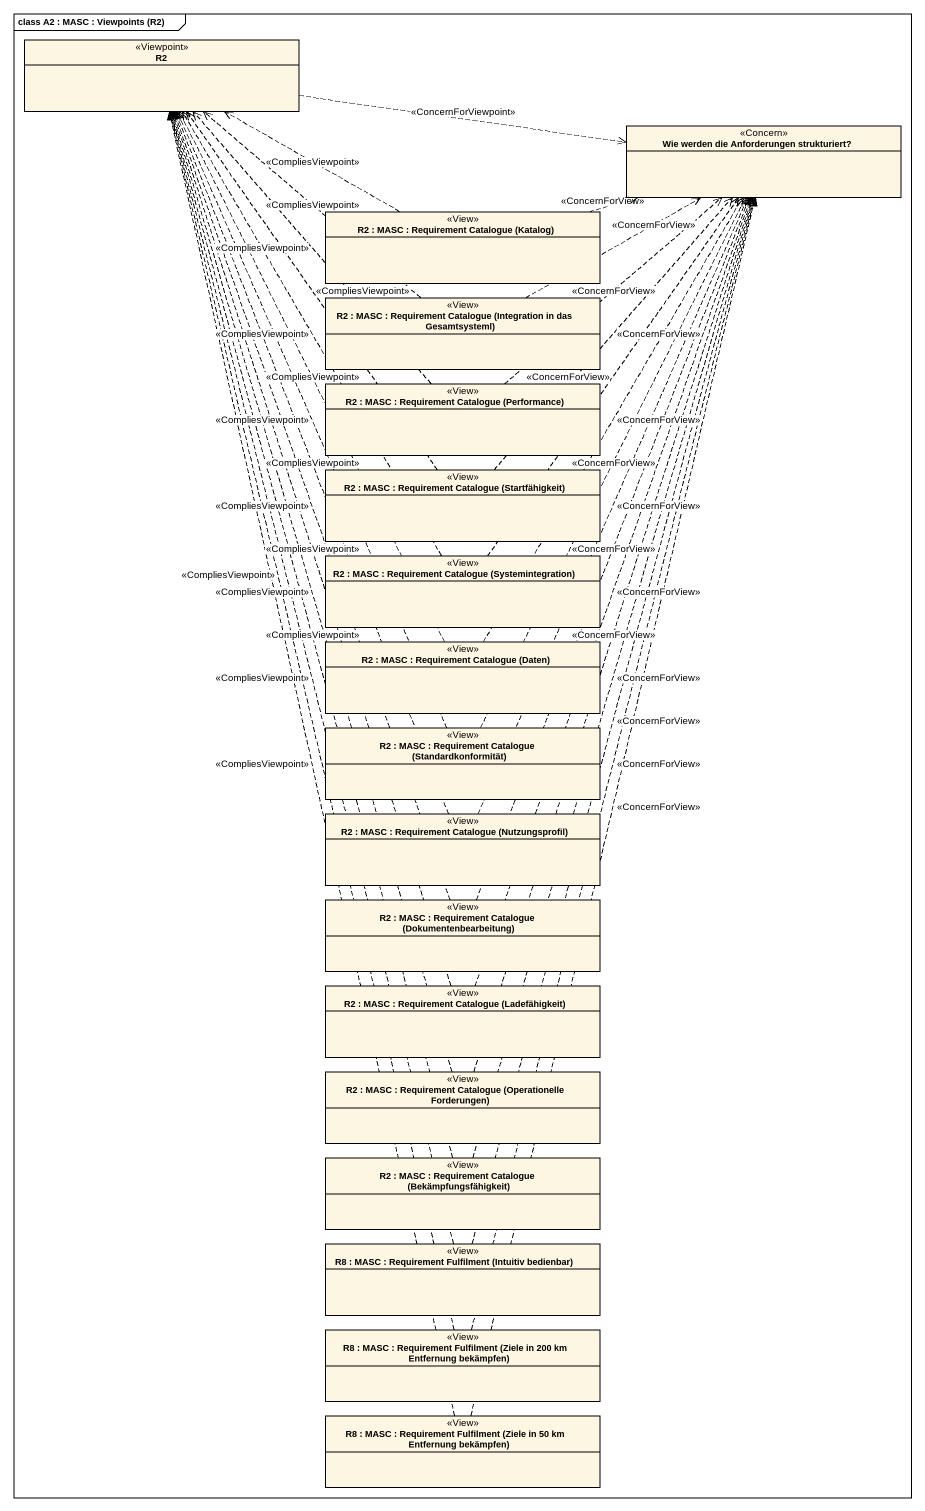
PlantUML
@startuml
mainframe class A2 : MASC : Viewpoints (R2)
hide circle
hide empty members
class R2 <<Viewpoint>>
class "Wie werden die Anforderungen strukturiert?" as Wie_werden_die <<Concern>>
class "R2 : MASC : Requirement Catalogue (Katalog)" as R2_MASC_Requirement <<View>>
class "R2 : MASC : Requirement Catalogue (Integration in das Gesamtsysteml)" as R2_MASC_Requirement_2 <<View>>
class "R2 : MASC : Requirement Catalogue (Performance)" as R2_MASC_Requirement_3 <<View>>
class "R2 : MASC : Requirement Catalogue (Startfähigkeit)" as R2_MASC_Requirement_4 <<View>>
class "R2 : MASC : Requirement Catalogue (Systemintegration)" as R2_MASC_Requirement_5 <<View>>
class "R2 : MASC : Requirement Catalogue (Daten)" as R2_MASC_Requirement_6 <<View>>
class "R2 : MASC : Requirement Catalogue (Standardkonformität)" as R2_MASC_Requirement_7 <<View>>
class "R2 : MASC : Requirement Catalogue (Nutzungsprofil)" as R2_MASC_Requirement_8 <<View>>
class "R2 : MASC : Requirement Catalogue (Dokumentenbearbeitung)" as R2_MASC_Requirement_9 <<View>>
class "R2 : MASC : Requirement Catalogue (Ladefähigkeit)" as R2_MASC_Requirement_10 <<View>>
class "R2 : MASC : Requirement Catalogue (Operationelle Forderungen)" as R2_MASC_Requirement_11 <<View>>
class "R2 : MASC : Requirement Catalogue (Bekämpfungsfähigkeit)" as R2_MASC_Requirement_12 <<View>>
class "R8 : MASC : Requirement Fulfilment (Intuitiv bedienbar)" as R8_MASC_Requirement <<View>>
class "R8 : MASC : Requirement Fulfilment (Ziele in 200 km Entfernung bekämpfen)" as R8_MASC_Requirement_2 <<View>>
class "R8 : MASC : Requirement Fulfilment (Ziele in 50 km Entfernung bekämpfen)" as R8_MASC_Requirement_3 <<View>>
R2 .right.> Wie_werden_die : <<ConcernForViewpoint>>
R2_MASC_Requirement .left.> R2 : <<CompliesViewpoint>>
R2_MASC_Requirement .right.> Wie_werden_die : <<ConcernForView>>
R2_MASC_Requirement_2 .up.> R2 : <<CompliesViewpoint>>
R2_MASC_Requirement_2 .right.> Wie_werden_die : <<ConcernForView>>
R2_MASC_Requirement_3 .up.> R2 : <<CompliesViewpoint>>
R2_MASC_Requirement_3 .up.> Wie_werden_die : <<ConcernForView>>
R2_MASC_Requirement_4 .up.> R2 : <<CompliesViewpoint>>
R2_MASC_Requirement_4 .up.> Wie_werden_die : <<ConcernForView>>
R2_MASC_Requirement_5 .up.> R2 : <<CompliesViewpoint>>
R2_MASC_Requirement_5 .up.> Wie_werden_die : <<ConcernForView>>
R2_MASC_Requirement_6 .up.> R2 : <<CompliesViewpoint>>
R2_MASC_Requirement_6 .up.> Wie_werden_die : <<ConcernForView>>
R2_MASC_Requirement_7 .up.> R2 : <<CompliesViewpoint>>
R2_MASC_Requirement_7 .up.> Wie_werden_die : <<ConcernForView>>
R2_MASC_Requirement_8 .up.> R2 : <<CompliesViewpoint>>
R2_MASC_Requirement_8 .up.> Wie_werden_die : <<ConcernForView>>
R2_MASC_Requirement_9 .up.> R2 : <<CompliesViewpoint>>
R2_MASC_Requirement_9 .up.> Wie_werden_die : <<ConcernForView>>
R2_MASC_Requirement_10 .up.> R2 : <<CompliesViewpoint>>
R2_MASC_Requirement_10 .up.> Wie_werden_die : <<ConcernForView>>
R2_MASC_Requirement_11 .up.> R2 : <<CompliesViewpoint>>
R2_MASC_Requirement_11 .up.> Wie_werden_die : <<ConcernForView>>
R2_MASC_Requirement_12 .up.> R2 : <<CompliesViewpoint>>
R2_MASC_Requirement_12 .up.> Wie_werden_die : <<ConcernForView>>
R8_MASC_Requirement .up.> R2 : <<CompliesViewpoint>>
R8_MASC_Requirement .up.> Wie_werden_die : <<ConcernForView>>
R8_MASC_Requirement_2 .up.> R2 : <<CompliesViewpoint>>
R8_MASC_Requirement_2 .up.> Wie_werden_die : <<ConcernForView>>
R8_MASC_Requirement_3 .up.> R2 : <<CompliesViewpoint>>
R8_MASC_Requirement_3 .up.> Wie_werden_die : <<ConcernForView>>
@enduml
